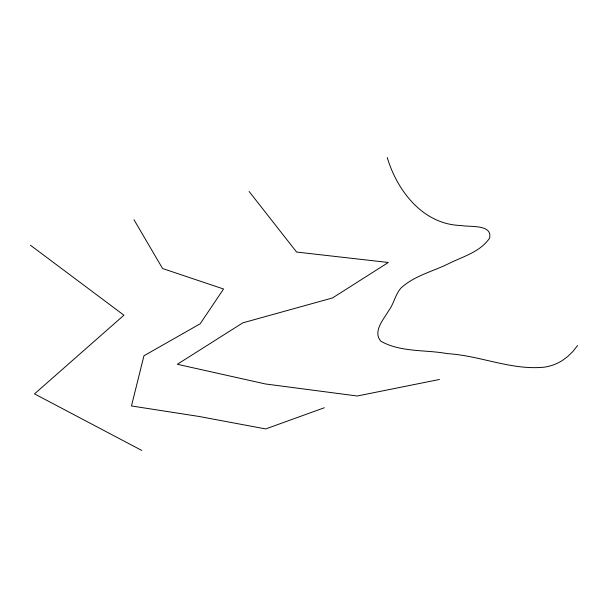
<?xml version="1.0" encoding="UTF-8"?>
<svg xmlns="http://www.w3.org/2000/svg" width="608" height="608" viewBox="0 0 608 608"><rect width="100%" height="100%" fill="white"/><g stroke="black" fill="none" stroke-linecap="round" stroke-linejoin="round"><path stroke-width="0.91" d="M577.6 345.534L572.759 351.606L567.659 356.577L562.309 360.521A39.657 31.289 -4.6 0 1 544.958 367.088C511.83 370.736 480.358 355.551 447.518 353.658C425.501 349.532 400.771 352.549 380.813 341.179C372.56 331.482 383.504 319.633 388.444 311.045C393.84 304.046 395.124 294.751 400.946 288.078C414.208 275.781 432.683 271.525 448.552 263.697C462.764 256.591 480.328 251.932 489.607 238.108C492.708 223.881 469.216 227.293 461.198 225.492C423.434 224.77 397.206 191.11 387.258 157.548M324.345 407.74L265.688 428.936L198.778 416.419L131.465 405.962L143.944 355.786L200.184 323.783L223.554 288.998L162.594 268.538L134.003 219.762M439.462 379.468L357.253 395.998L265.384 383.96L177.338 364.283L242.858 322.825L332.53 297.95L388.314 262.474L296.605 252.054L249.12 191.482M141.793 450.452L34.519 393.893L123.926 315.202L30.4 245.206"/></g></svg>
